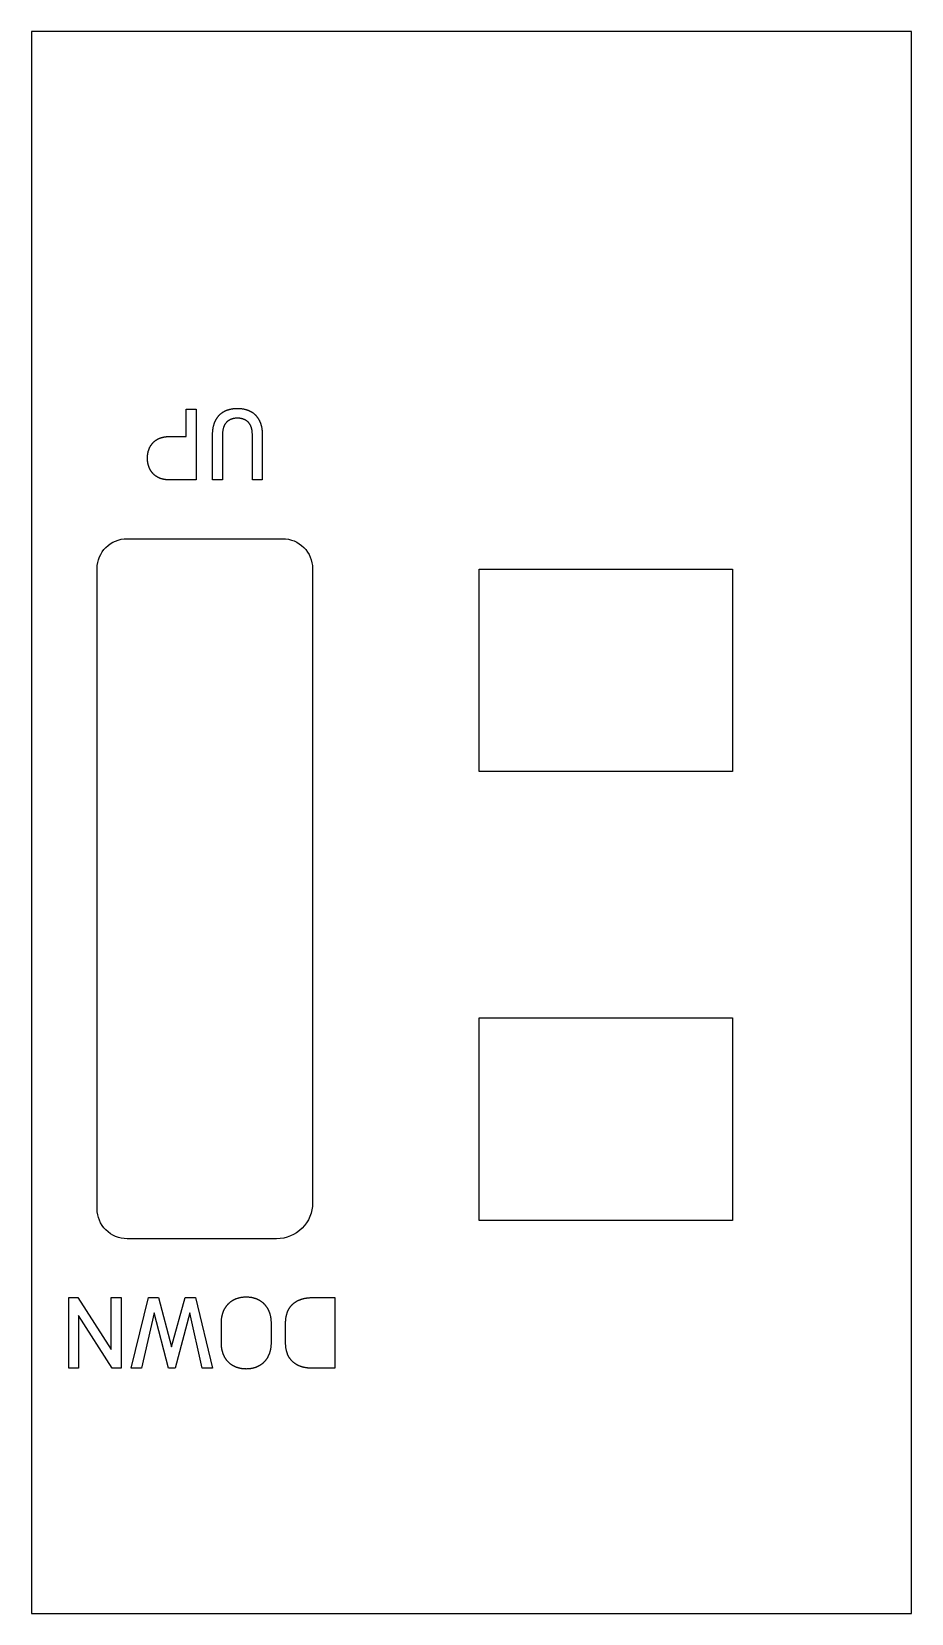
# Model space of a CAD drawing. Header units: millimetres. Extents: x -96.6 to -59.2, y 38.2 to 105.3.
import ezdxf

# ---------------------------------------------------------------- set-up
doc = ezdxf.new("R2010")
doc.units = ezdxf.units.MM
doc.layers.get('0').update_dxf_attribs({"linetype": 'CONTINUOUS'})

msp = doc.modelspace()

# ---------------------------------------------------------------- linework, layer by layer
for p, q in [((-90.025, 88.139), (-90.025, 89.303)), ((-90.025, 89.303), (-89.604, 89.303)), ((-89.604, 89.303), (-89.604, 86.303)), ((-90.765, 88.139), (-90.025, 88.139)), ((-88.902, 86.303), (-88.902, 88.218)), ((-88.481, 88.232), (-88.481, 86.303)), ((-87.214, 86.303), (-87.214, 88.232)), ((-86.793, 88.218), (-86.793, 86.303)), ((-89.604, 86.303), (-90.765, 86.303)), ((-88.481, 86.303), (-88.902, 86.303)), ((-86.793, 86.303), (-87.214, 86.303)), ((-84.659, 51.585), (-83.71, 51.585)), ((-83.71, 51.585), (-83.71, 48.585)), ((-88.53, 49.66), (-88.53, 50.51)), ((-86.421, 50.51), (-86.421, 49.66)), ((-85.802, 49.66), (-85.802, 50.51)), ((-83.71, 48.585), (-84.661, 48.585))]:
    msp.add_line(p, q)
for points in [[(-59.242, 105.33), (-96.582, 105.33), (-96.582, 38.18), (-59.242, 38.18)], [(-66.837, 82.515), (-66.837, 73.915), (-77.587, 73.915), (-77.587, 82.515)], [(-66.837, 63.465), (-66.837, 54.865), (-77.587, 54.865), (-77.587, 63.465)], [(-94.588, 50.826), (-94.588, 48.585), (-95.004, 48.585), (-95.004, 51.583), (-94.619, 51.583), (-93.205, 49.376), (-93.205, 51.583), (-92.788, 51.583), (-92.788, 48.585), (-93.17, 48.585)], [(-91.194, 51.585), (-90.641, 49.489), (-90.063, 51.585), (-89.634, 51.585), (-88.901, 48.585), (-89.339, 48.585), (-89.869, 50.937), (-90.484, 48.585), (-90.773, 48.585), (-91.387, 50.937), (-91.918, 48.585), (-92.355, 48.585), (-91.623, 51.585)]]:
    msp.add_lwpolyline(points, close=True)
msp.add_lwpolyline([(-86.182, 54.085), (-92.532, 54.085, -0.414214), (-93.802, 55.355), (-93.802, 82.533, -0.414204), (-92.532, 83.803), (-85.928, 83.803, -0.414214), (-84.658, 82.533), (-84.658, 55.609, -0.414225)], format="xyb", close=True)
for points in [[(-88.417, 89.203), (-88.18, 89.334), (-87.846, 89.334)], [(-87.846, 89.334), (-87.514, 89.334), (-87.277, 89.203)], [(-88.902, 88.218), (-88.902, 88.571), (-88.778, 88.821)], [(-88.778, 88.821), (-88.655, 89.072), (-88.417, 89.203)], [(-88.315, 88.74), (-88.481, 88.56), (-88.481, 88.232)], [(-87.846, 88.919), (-88.149, 88.919), (-88.315, 88.74)], [(-87.379, 88.74), (-87.545, 88.919), (-87.846, 88.919)], [(-87.214, 88.232), (-87.214, 88.56), (-87.379, 88.74)], [(-87.277, 89.203), (-87.041, 89.072), (-86.917, 88.821)], [(-86.917, 88.821), (-86.793, 88.571), (-86.793, 88.218)], [(-91.554, 87.705), (-91.442, 87.912), (-91.238, 88.026)], [(-91.238, 88.026), (-91.034, 88.139), (-90.765, 88.139)], [(-91.667, 87.223), (-91.667, 87.498), (-91.554, 87.705)], [(-91.554, 86.74), (-91.667, 86.949), (-91.667, 87.223)], [(-91.238, 86.418), (-91.442, 86.532), (-91.554, 86.74)], [(-90.765, 86.303), (-91.034, 86.303), (-91.238, 86.418)], [(-88.53, 50.51), (-88.53, 50.84), (-88.399, 51.091)], [(-88.399, 51.091), (-88.268, 51.342), (-88.028, 51.479)], [(-88.028, 51.479), (-87.789, 51.616), (-87.475, 51.616)], [(-87.475, 51.616), (-87.162, 51.616), (-86.923, 51.479)], [(-86.923, 51.479), (-86.683, 51.342), (-86.552, 51.091)], [(-86.552, 51.091), (-86.421, 50.84), (-86.421, 50.51)], [(-85.802, 50.51), (-85.802, 50.85), (-85.668, 51.092)], [(-85.668, 51.092), (-85.534, 51.333), (-85.277, 51.459)], [(-85.277, 51.459), (-85.02, 51.585), (-84.659, 51.585)], [(-88.399, 49.079), (-88.53, 49.33), (-88.53, 49.66)], [(-88.028, 48.691), (-88.268, 48.828), (-88.399, 49.079)], [(-86.552, 49.079), (-86.683, 48.828), (-86.923, 48.691)], [(-86.421, 49.66), (-86.421, 49.33), (-86.552, 49.079)], [(-85.668, 49.078), (-85.802, 49.32), (-85.802, 49.66)], [(-85.278, 48.711), (-85.534, 48.837), (-85.668, 49.078)], [(-87.475, 48.554), (-87.789, 48.554), (-88.028, 48.691)], [(-86.923, 48.691), (-87.162, 48.554), (-87.475, 48.554)], [(-84.661, 48.585), (-85.022, 48.585), (-85.278, 48.711)]]:
    msp.add_open_spline(points, degree=2)

doc.saveas('drawing.dxf')
